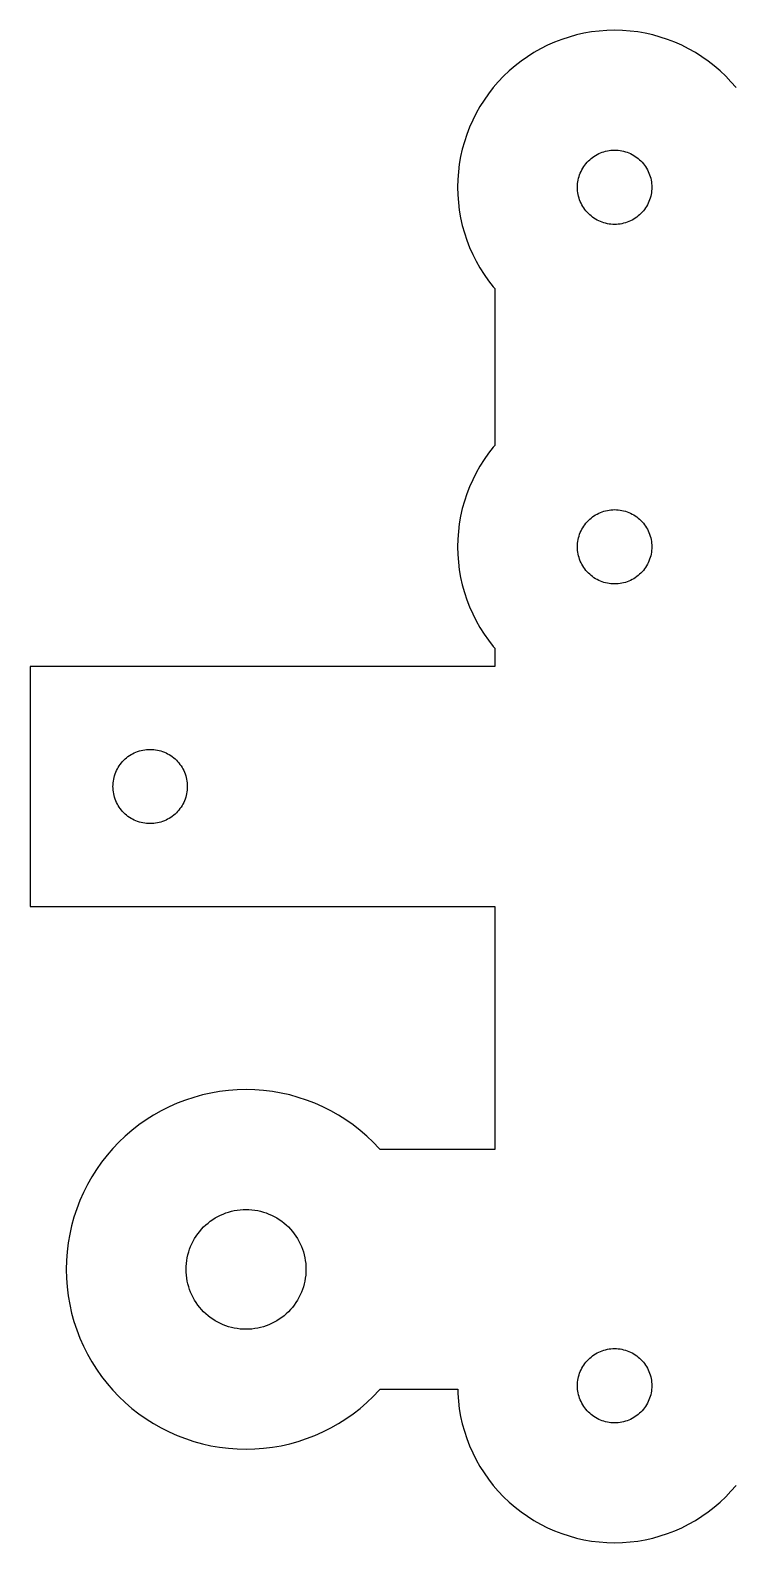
# Model space of a CAD drawing. Header units: metres. Extents: x -35.4 to 33.9, y -31.6 to 31.6.
# Drawn here: x -35.4 to -6.1, y -31.6 to 31.6 of the extents above; entities that cross this region are included whole.
import ezdxf

# ---------------------------------------------------------------- set-up
doc = ezdxf.new("R2010")
doc.units = ezdxf.units.M

msp = doc.modelspace()

# ---------------------------------------------------------------- linework, layer by layer
for p, q in [((-11, 31.55), (-11.3214, 31.5421)), ((-10.6786, 31.5421), (-11, 31.55)), ((-13.8005, 30.9211), (-14.0876, 30.7766)), ((-13.5066, 31.0514), (-13.8005, 30.9211)), ((-13.2066, 31.1671), (-13.5066, 31.0514)), ((-12.9014, 31.268), (-13.2066, 31.1671)), ((-12.5915, 31.3537), (-12.9014, 31.268)), ((-12.2778, 31.4241), (-12.5915, 31.3537)), ((-11.9611, 31.4791), (-12.2778, 31.4241)), ((-11.642, 31.5185), (-11.9611, 31.4791)), ((-11.3214, 31.5421), (-11.642, 31.5185)), ((-10.358, 31.5185), (-10.6786, 31.5421)), ((-10.0389, 31.4791), (-10.358, 31.5185)), ((-9.72216, 31.4241), (-10.0389, 31.4791)), ((-9.40848, 31.3537), (-9.72216, 31.4241)), ((-9.09863, 31.268), (-9.40848, 31.3537)), ((-8.79337, 31.1671), (-9.09863, 31.268)), ((-8.49342, 31.0514), (-8.79337, 31.1671)), ((-8.19951, 30.9211), (-8.49342, 31.0514)), ((-7.91235, 30.7766), (-8.19951, 30.9211)), ((-14.639, 30.4461), (-14.9018, 30.261)), ((-14.3674, 30.6181), (-14.639, 30.4461)), ((-14.0876, 30.7766), (-14.3674, 30.6181)), ((-7.63263, 30.6181), (-7.91235, 30.7766)), ((-7.36101, 30.4461), (-7.63263, 30.6181)), ((-7.09817, 30.261), (-7.36101, 30.4461)), ((-15.3987, 29.8532), (-15.6315, 29.6315)), ((-15.1553, 30.0632), (-15.3987, 29.8532)), ((-14.9018, 30.261), (-15.1553, 30.0632)), ((-6.84472, 30.0632), (-7.09817, 30.261)), ((-6.60129, 29.8532), (-6.84472, 30.0632)), ((-6.36845, 29.6315), (-6.60129, 29.8532)), ((-16.0632, 29.1553), (-16.261, 28.9018)), ((-15.8532, 29.3987), (-16.0632, 29.1553)), ((-15.6315, 29.6315), (-15.8532, 29.3987)), ((-6.14677, 29.3987), (-6.36845, 29.6315)), ((-5.93678, 29.1553), (-6.14677, 29.3987)), ((-16.4461, 28.639), (-16.6181, 28.3674)), ((-16.261, 28.9018), (-16.4461, 28.639)), ((-16.9211, 27.8005), (-17.0514, 27.5066)), ((-16.7766, 28.0876), (-16.9211, 27.8005)), ((-16.6181, 28.3674), (-16.7766, 28.0876)), ((-17.1671, 27.2066), (-17.268, 26.9014)), ((-17.0514, 27.5066), (-17.1671, 27.2066)), ((-17.3537, 26.5915), (-17.4241, 26.2778)), ((-17.268, 26.9014), (-17.3537, 26.5915)), ((-11.4499, 26.4833), (-11.3766, 26.5035)), ((-11.3766, 26.5035), (-11.3024, 26.5202)), ((-11.3024, 26.5202), (-11.2274, 26.5332)), ((-11.2274, 26.5332), (-11.1519, 26.5425)), ((-11.1519, 26.5425), (-11.0761, 26.5481)), ((-11.0761, 26.5481), (-11, 26.55)), ((-11, 26.55), (-10.9239, 26.5481)), ((-10.9239, 26.5481), (-10.8481, 26.5425)), ((-10.8481, 26.5425), (-10.7726, 26.5332)), ((-10.7726, 26.5332), (-10.6976, 26.5202)), ((-10.6976, 26.5202), (-10.6234, 26.5035)), ((-10.6234, 26.5035), (-10.5501, 26.4833)), ((-17.4791, 25.9611), (-17.5185, 25.642)), ((-17.4241, 26.2778), (-17.4791, 25.9611)), ((-12.2888, 25.8611), (-12.245, 25.9233)), ((-12.245, 25.9233), (-12.1982, 25.9833)), ((-12.1982, 25.9833), (-12.1485, 26.0409)), ((-12.1485, 26.0409), (-12.096, 26.096)), ((-12.096, 26.096), (-12.0409, 26.1485)), ((-12.0409, 26.1485), (-11.9833, 26.1982)), ((-11.9833, 26.1982), (-11.9233, 26.245)), ((-11.9233, 26.245), (-11.8611, 26.2888)), ((-11.8611, 26.2888), (-11.7969, 26.3295)), ((-11.7969, 26.3295), (-11.7307, 26.367)), ((-11.7307, 26.367), (-11.6627, 26.4012)), ((-11.6627, 26.4012), (-11.5932, 26.432)), ((-11.5932, 26.432), (-11.5222, 26.4594)), ((-11.5222, 26.4594), (-11.4499, 26.4833)), ((-10.5501, 26.4833), (-10.4778, 26.4594)), ((-10.4778, 26.4594), (-10.4068, 26.432)), ((-10.4068, 26.432), (-10.3373, 26.4012)), ((-10.3373, 26.4012), (-10.2693, 26.367)), ((-10.2693, 26.367), (-10.2031, 26.3295)), ((-10.2031, 26.3295), (-10.1389, 26.2888)), ((-10.1389, 26.2888), (-10.0767, 26.245)), ((-10.0767, 26.245), (-10.0167, 26.1982)), ((-10.0167, 26.1982), (-9.95908, 26.1485)), ((-9.95908, 26.1485), (-9.90398, 26.096)), ((-9.90398, 26.096), (-9.85153, 26.0409)), ((-9.85153, 26.0409), (-9.80183, 25.9833)), ((-9.80183, 25.9833), (-9.75503, 25.9233)), ((-9.75503, 25.9233), (-9.71122, 25.8611)), ((-17.5421, 25.3214), (-17.55, 25)), ((-17.5185, 25.642), (-17.5421, 25.3214)), ((-12.5332, 25.2274), (-12.5202, 25.3024)), ((-12.5202, 25.3024), (-12.5035, 25.3766)), ((-12.5035, 25.3766), (-12.4833, 25.4499)), ((-12.4833, 25.4499), (-12.4594, 25.5222)), ((-12.4594, 25.5222), (-12.432, 25.5932)), ((-12.432, 25.5932), (-12.4012, 25.6627)), ((-12.4012, 25.6627), (-12.367, 25.7307)), ((-12.367, 25.7307), (-12.3295, 25.7969)), ((-12.3295, 25.7969), (-12.2888, 25.8611)), ((-9.71122, 25.8611), (-9.67052, 25.7969)), ((-9.67052, 25.7969), (-9.63302, 25.7307)), ((-9.63302, 25.7307), (-9.59882, 25.6627)), ((-9.59882, 25.6627), (-9.56799, 25.5932)), ((-9.56799, 25.5932), (-9.54061, 25.5222)), ((-9.54061, 25.5222), (-9.51674, 25.4499)), ((-9.51674, 25.4499), (-9.49645, 25.3766)), ((-9.49645, 25.3766), (-9.47978, 25.3024)), ((-9.47978, 25.3024), (-9.46678, 25.2274)), ((-17.55, 25), (-17.5421, 24.6786)), ((-17.5421, 24.6786), (-17.5185, 24.358)), ((-12.55, 25), (-12.5481, 25.0761)), ((-12.5481, 24.9239), (-12.55, 25)), ((-12.5481, 25.0761), (-12.5425, 25.1519)), ((-12.5425, 24.8481), (-12.5481, 24.9239)), ((-12.5425, 25.1519), (-12.5332, 25.2274)), ((-12.5332, 24.7726), (-12.5425, 24.8481)), ((-12.5202, 24.6976), (-12.5332, 24.7726)), ((-12.5035, 24.6234), (-12.5202, 24.6976)), ((-12.4833, 24.5501), (-12.5035, 24.6234)), ((-9.49645, 24.6234), (-9.51674, 24.5501)), ((-9.47978, 24.6976), (-9.49645, 24.6234)), ((-9.46678, 24.7726), (-9.47978, 24.6976)), ((-9.46678, 25.2274), (-9.45746, 25.1519)), ((-9.45746, 24.8481), (-9.46678, 24.7726)), ((-9.45746, 25.1519), (-9.45187, 25.0761)), ((-9.45187, 24.9239), (-9.45746, 24.8481)), ((-9.45187, 25.0761), (-9.45, 25)), ((-9.45, 25), (-9.45187, 24.9239)), ((-17.5185, 24.358), (-17.4791, 24.0389)), ((-17.4791, 24.0389), (-17.4241, 23.7222)), ((-12.4594, 24.4778), (-12.4833, 24.5501)), ((-12.432, 24.4068), (-12.4594, 24.4778)), ((-12.4012, 24.3373), (-12.432, 24.4068)), ((-12.367, 24.2693), (-12.4012, 24.3373)), ((-12.3295, 24.2031), (-12.367, 24.2693)), ((-12.2888, 24.1389), (-12.3295, 24.2031)), ((-12.245, 24.0767), (-12.2888, 24.1389)), ((-12.1982, 24.0167), (-12.245, 24.0767)), ((-12.1485, 23.9591), (-12.1982, 24.0167)), ((-9.80183, 24.0167), (-9.85153, 23.9591)), ((-9.75503, 24.0767), (-9.80183, 24.0167)), ((-9.71122, 24.1389), (-9.75503, 24.0767)), ((-9.67052, 24.2031), (-9.71122, 24.1389)), ((-9.63302, 24.2693), (-9.67052, 24.2031)), ((-9.59882, 24.3373), (-9.63302, 24.2693)), ((-9.56799, 24.4068), (-9.59882, 24.3373)), ((-9.54061, 24.4778), (-9.56799, 24.4068)), ((-9.51674, 24.5501), (-9.54061, 24.4778)), ((-17.4241, 23.7222), (-17.3537, 23.4085)), ((-17.3537, 23.4085), (-17.268, 23.0986)), ((-12.096, 23.904), (-12.1485, 23.9591)), ((-12.0409, 23.8515), (-12.096, 23.904)), ((-11.9833, 23.8018), (-12.0409, 23.8515)), ((-11.9233, 23.755), (-11.9833, 23.8018)), ((-11.8611, 23.7112), (-11.9233, 23.755)), ((-11.7969, 23.6705), (-11.8611, 23.7112)), ((-11.7307, 23.633), (-11.7969, 23.6705)), ((-11.6627, 23.5988), (-11.7307, 23.633)), ((-11.5932, 23.568), (-11.6627, 23.5988)), ((-11.5222, 23.5406), (-11.5932, 23.568)), ((-11.4499, 23.5167), (-11.5222, 23.5406)), ((-11.3766, 23.4965), (-11.4499, 23.5167)), ((-11.3024, 23.4798), (-11.3766, 23.4965)), ((-11.2274, 23.4668), (-11.3024, 23.4798)), ((-11.1519, 23.4575), (-11.2274, 23.4668)), ((-11.0761, 23.4519), (-11.1519, 23.4575)), ((-11, 23.45), (-11.0761, 23.4519)), ((-10.9239, 23.4519), (-11, 23.45)), ((-10.8481, 23.4575), (-10.9239, 23.4519)), ((-10.7726, 23.4668), (-10.8481, 23.4575)), ((-10.6976, 23.4798), (-10.7726, 23.4668)), ((-10.6234, 23.4965), (-10.6976, 23.4798)), ((-10.5501, 23.5167), (-10.6234, 23.4965)), ((-10.4778, 23.5406), (-10.5501, 23.5167)), ((-10.4068, 23.568), (-10.4778, 23.5406)), ((-10.3373, 23.5988), (-10.4068, 23.568)), ((-10.2693, 23.633), (-10.3373, 23.5988)), ((-10.2031, 23.6705), (-10.2693, 23.633)), ((-10.1389, 23.7112), (-10.2031, 23.6705)), ((-10.0767, 23.755), (-10.1389, 23.7112)), ((-10.0167, 23.8018), (-10.0767, 23.755)), ((-9.95908, 23.8515), (-10.0167, 23.8018)), ((-9.90398, 23.904), (-9.95908, 23.8515)), ((-9.85153, 23.9591), (-9.90398, 23.904)), ((-17.268, 23.0986), (-17.1671, 22.7934)), ((-17.1671, 22.7934), (-17.0514, 22.4934)), ((-17.0514, 22.4934), (-16.9211, 22.1995)), ((-16.9211, 22.1995), (-16.7766, 21.9124)), ((-16.7766, 21.9124), (-16.6181, 21.6326)), ((-16.6181, 21.6326), (-16.4461, 21.361)), ((-16.4461, 21.361), (-16.261, 21.0982)), ((-16.261, 21.0982), (-16.0632, 20.8447)), ((-16.0632, 20.8447), (-16, 20.7714)), ((-16, 20.7714), (-16, 14.2286)), ((-16.261, 13.9018), (-16.4461, 13.639)), ((-16.0632, 14.1553), (-16.261, 13.9018)), ((-16, 14.2286), (-16.0632, 14.1553)), ((-16.6181, 13.3674), (-16.7766, 13.0876)), ((-16.4461, 13.639), (-16.6181, 13.3674)), ((-16.9211, 12.8005), (-17.0514, 12.5066)), ((-16.7766, 13.0876), (-16.9211, 12.8005)), ((-17.1671, 12.2066), (-17.268, 11.9014)), ((-17.0514, 12.5066), (-17.1671, 12.2066)), ((-17.3537, 11.5915), (-17.4241, 11.2778)), ((-17.268, 11.9014), (-17.3537, 11.5915)), ((-11.7969, 11.3295), (-11.7307, 11.367)), ((-11.7307, 11.367), (-11.6627, 11.4012)), ((-11.6627, 11.4012), (-11.5932, 11.432)), ((-11.5932, 11.432), (-11.5222, 11.4594)), ((-11.5222, 11.4594), (-11.4499, 11.4833)), ((-11.4499, 11.4833), (-11.3766, 11.5035)), ((-11.3766, 11.5035), (-11.3024, 11.5202)), ((-11.3024, 11.5202), (-11.2274, 11.5332)), ((-11.2274, 11.5332), (-11.1519, 11.5425)), ((-11.1519, 11.5425), (-11.0761, 11.5481)), ((-11.0761, 11.5481), (-11, 11.55)), ((-11, 11.55), (-10.9239, 11.5481)), ((-10.9239, 11.5481), (-10.8481, 11.5425)), ((-10.8481, 11.5425), (-10.7726, 11.5332)), ((-10.7726, 11.5332), (-10.6976, 11.5202)), ((-10.6976, 11.5202), (-10.6234, 11.5035)), ((-10.6234, 11.5035), (-10.5501, 11.4833)), ((-10.5501, 11.4833), (-10.4778, 11.4594)), ((-10.4778, 11.4594), (-10.4068, 11.432)), ((-10.4068, 11.432), (-10.3373, 11.4012)), ((-10.3373, 11.4012), (-10.2693, 11.367)), ((-10.2693, 11.367), (-10.2031, 11.3295)), ((-17.4791, 10.9611), (-17.5185, 10.642)), ((-17.4241, 11.2778), (-17.4791, 10.9611)), ((-12.4012, 10.6627), (-12.367, 10.7307)), ((-12.367, 10.7307), (-12.3295, 10.7969)), ((-12.3295, 10.7969), (-12.2888, 10.8611)), ((-12.2888, 10.8611), (-12.245, 10.9233)), ((-12.245, 10.9233), (-12.1982, 10.9833)), ((-12.1982, 10.9833), (-12.1485, 11.0409)), ((-12.1485, 11.0409), (-12.096, 11.096)), ((-12.096, 11.096), (-12.0409, 11.1485)), ((-12.0409, 11.1485), (-11.9833, 11.1982)), ((-11.9833, 11.1982), (-11.9233, 11.245)), ((-11.9233, 11.245), (-11.8611, 11.2888)), ((-11.8611, 11.2888), (-11.7969, 11.3295)), ((-10.2031, 11.3295), (-10.1389, 11.2888)), ((-10.1389, 11.2888), (-10.0767, 11.245)), ((-10.0767, 11.245), (-10.0167, 11.1982)), ((-10.0167, 11.1982), (-9.95908, 11.1485)), ((-9.95908, 11.1485), (-9.90398, 11.096)), ((-9.90398, 11.096), (-9.85153, 11.0409)), ((-9.85153, 11.0409), (-9.80183, 10.9833)), ((-9.80183, 10.9833), (-9.75503, 10.9233)), ((-9.75503, 10.9233), (-9.71122, 10.8611)), ((-9.71122, 10.8611), (-9.67052, 10.7969)), ((-9.67052, 10.7969), (-9.63302, 10.7307)), ((-9.63302, 10.7307), (-9.59882, 10.6627)), ((-17.5421, 10.3214), (-17.55, 10)), ((-17.5185, 10.642), (-17.5421, 10.3214)), ((-12.5481, 10.0761), (-12.5425, 10.1519)), ((-12.5425, 10.1519), (-12.5332, 10.2274)), ((-12.5332, 10.2274), (-12.5202, 10.3024)), ((-12.5202, 10.3024), (-12.5035, 10.3766)), ((-12.5035, 10.3766), (-12.4833, 10.4499)), ((-12.4833, 10.4499), (-12.4594, 10.5222)), ((-12.4594, 10.5222), (-12.432, 10.5932)), ((-12.432, 10.5932), (-12.4012, 10.6627)), ((-9.59882, 10.6627), (-9.56799, 10.5932)), ((-9.56799, 10.5932), (-9.54061, 10.5222)), ((-9.54061, 10.5222), (-9.51674, 10.4499)), ((-9.51674, 10.4499), (-9.49645, 10.3766)), ((-9.49645, 10.3766), (-9.47978, 10.3024)), ((-9.47978, 10.3024), (-9.46678, 10.2274)), ((-9.46678, 10.2274), (-9.45746, 10.1519)), ((-9.45746, 10.1519), (-9.45187, 10.0761)), ((-17.55, 10), (-17.5421, 9.67861)), ((-17.5421, 9.67861), (-17.5185, 9.35799)), ((-12.55, 10), (-12.5481, 10.0761)), ((-12.5481, 9.92394), (-12.55, 10)), ((-12.5425, 9.84807), (-12.5481, 9.92394)), ((-12.5332, 9.77257), (-12.5425, 9.84807)), ((-12.5202, 9.69761), (-12.5332, 9.77257)), ((-12.5035, 9.62338), (-12.5202, 9.69761)), ((-12.4833, 9.55006), (-12.5035, 9.62338)), ((-12.4594, 9.47782), (-12.4833, 9.55006)), ((-12.432, 9.40684), (-12.4594, 9.47782)), ((-9.54061, 9.47782), (-9.56799, 9.40684)), ((-9.51674, 9.55006), (-9.54061, 9.47782)), ((-9.49645, 9.62338), (-9.51674, 9.55006)), ((-9.47978, 9.69761), (-9.49645, 9.62338)), ((-9.46678, 9.77257), (-9.47978, 9.69761)), ((-9.45746, 9.84807), (-9.46678, 9.77257)), ((-9.45187, 9.92394), (-9.45746, 9.84807)), ((-9.45187, 10.0761), (-9.45, 10)), ((-9.45, 10), (-9.45187, 9.92394)), ((-17.5185, 9.35799), (-17.4791, 9.03891)), ((-17.4791, 9.03891), (-17.4241, 8.72216)), ((-12.4012, 9.33729), (-12.432, 9.40684)), ((-12.367, 9.26933), (-12.4012, 9.33729)), ((-12.3295, 9.20314), (-12.367, 9.26933)), ((-12.2888, 9.13887), (-12.3295, 9.20314)), ((-12.245, 9.07667), (-12.2888, 9.13887)), ((-12.1982, 9.01669), (-12.245, 9.07667)), ((-12.1485, 8.95908), (-12.1982, 9.01669)), ((-12.096, 8.90398), (-12.1485, 8.95908)), ((-12.0409, 8.85153), (-12.096, 8.90398)), ((-11.9833, 8.80183), (-12.0409, 8.85153)), ((-9.95908, 8.85153), (-10.0167, 8.80183)), ((-9.90398, 8.90398), (-9.95908, 8.85153)), ((-9.85153, 8.95908), (-9.90398, 8.90398)), ((-9.80183, 9.01669), (-9.85153, 8.95908)), ((-9.75503, 9.07667), (-9.80183, 9.01669)), ((-9.71122, 9.13887), (-9.75503, 9.07667)), ((-9.67052, 9.20314), (-9.71122, 9.13887)), ((-9.63302, 9.26933), (-9.67052, 9.20314)), ((-9.59882, 9.33729), (-9.63302, 9.26933)), ((-9.56799, 9.40684), (-9.59882, 9.33729)), ((-17.4241, 8.72216), (-17.3537, 8.40848)), ((-17.3537, 8.40848), (-17.268, 8.09863)), ((-11.9233, 8.75503), (-11.9833, 8.80183)), ((-11.8611, 8.71122), (-11.9233, 8.75503)), ((-11.7969, 8.67052), (-11.8611, 8.71122)), ((-11.7307, 8.63302), (-11.7969, 8.67052)), ((-11.6627, 8.59882), (-11.7307, 8.63302)), ((-11.5932, 8.56799), (-11.6627, 8.59882)), ((-11.5222, 8.54061), (-11.5932, 8.56799)), ((-11.4499, 8.51674), (-11.5222, 8.54061)), ((-11.3766, 8.49645), (-11.4499, 8.51674)), ((-11.3024, 8.47978), (-11.3766, 8.49645)), ((-11.2274, 8.46678), (-11.3024, 8.47978)), ((-11.1519, 8.45746), (-11.2274, 8.46678)), ((-11.0761, 8.45187), (-11.1519, 8.45746)), ((-11, 8.45), (-11.0761, 8.45187)), ((-10.9239, 8.45187), (-11, 8.45)), ((-10.8481, 8.45746), (-10.9239, 8.45187)), ((-10.7726, 8.46678), (-10.8481, 8.45746)), ((-10.6976, 8.47978), (-10.7726, 8.46678)), ((-10.6234, 8.49645), (-10.6976, 8.47978)), ((-10.5501, 8.51674), (-10.6234, 8.49645)), ((-10.4778, 8.54061), (-10.5501, 8.51674)), ((-10.4068, 8.56799), (-10.4778, 8.54061)), ((-10.3373, 8.59882), (-10.4068, 8.56799)), ((-10.2693, 8.63302), (-10.3373, 8.59882)), ((-10.2031, 8.67052), (-10.2693, 8.63302)), ((-10.1389, 8.71122), (-10.2031, 8.67052)), ((-10.0767, 8.75503), (-10.1389, 8.71122)), ((-10.0167, 8.80183), (-10.0767, 8.75503)), ((-17.268, 8.09863), (-17.1671, 7.79337)), ((-17.1671, 7.79337), (-17.0514, 7.49342)), ((-17.0514, 7.49342), (-16.9211, 7.19951)), ((-16.9211, 7.19951), (-16.7766, 6.91235)), ((-16.7766, 6.91235), (-16.6181, 6.63263)), ((-16.6181, 6.63263), (-16.4461, 6.36101)), ((-16.4461, 6.36101), (-16.261, 6.09817)), ((-16.261, 6.09817), (-16.0632, 5.84472)), ((-16.0632, 5.84472), (-16, 5.77144)), ((-16, 5.77144), (-16, 5)), ((-16, 5), (-35.375, 5)), ((-35.375, 5), (-35.375, -5)), ((-31.2983, 1.24497), (-31.2361, 1.28878)), ((-31.2361, 1.28878), (-31.1719, 1.32948)), ((-31.1719, 1.32948), (-31.1057, 1.36698)), ((-31.1057, 1.36698), (-31.0377, 1.40118)), ((-31.0377, 1.40118), (-30.9682, 1.43201)), ((-30.9682, 1.43201), (-30.8972, 1.45939)), ((-30.8972, 1.45939), (-30.8249, 1.48326)), ((-30.8249, 1.48326), (-30.7516, 1.50355)), ((-30.7516, 1.50355), (-30.6774, 1.52022)), ((-30.6774, 1.52022), (-30.6024, 1.53322)), ((-30.6024, 1.53322), (-30.5269, 1.54254)), ((-30.5269, 1.54254), (-30.4511, 1.54813)), ((-30.4511, 1.54813), (-30.375, 1.55)), ((-30.375, 1.55), (-30.2989, 1.54813)), ((-30.2989, 1.54813), (-30.2231, 1.54254)), ((-30.2231, 1.54254), (-30.1476, 1.53322)), ((-30.1476, 1.53322), (-30.0726, 1.52022)), ((-30.0726, 1.52022), (-29.9984, 1.50355)), ((-29.9984, 1.50355), (-29.9251, 1.48326)), ((-29.9251, 1.48326), (-29.8528, 1.45939)), ((-29.8528, 1.45939), (-29.7818, 1.43201)), ((-29.7818, 1.43201), (-29.7123, 1.40118)), ((-29.7123, 1.40118), (-29.6443, 1.36698)), ((-29.6443, 1.36698), (-29.5781, 1.32948)), ((-29.5781, 1.32948), (-29.5139, 1.28878)), ((-29.5139, 1.28878), (-29.4517, 1.24497)), ((-31.807, 0.593159), (-31.7762, 0.66271)), ((-31.7762, 0.66271), (-31.742, 0.730664)), ((-31.742, 0.730664), (-31.7045, 0.796859)), ((-31.7045, 0.796859), (-31.6638, 0.861134)), ((-31.6638, 0.861134), (-31.62, 0.923333)), ((-31.62, 0.923333), (-31.5732, 0.983309)), ((-31.5732, 0.983309), (-31.5235, 1.04092)), ((-31.5235, 1.04092), (-31.471, 1.09601)), ((-31.471, 1.09601), (-31.4159, 1.14847)), ((-31.4159, 1.14847), (-31.3583, 1.19817)), ((-31.3583, 1.19817), (-31.2983, 1.24497)), ((-29.4517, 1.24497), (-29.3917, 1.19817)), ((-29.3917, 1.19817), (-29.3341, 1.14847)), ((-29.3341, 1.14847), (-29.279, 1.09601)), ((-29.279, 1.09601), (-29.2265, 1.04092)), ((-29.2265, 1.04092), (-29.1768, 0.983309)), ((-29.1768, 0.983309), (-29.13, 0.923333)), ((-29.13, 0.923333), (-29.0862, 0.861134)), ((-29.0862, 0.861134), (-29.0455, 0.796859)), ((-29.0455, 0.796859), (-29.008, 0.730664)), ((-29.008, 0.730664), (-28.9738, 0.66271)), ((-28.9738, 0.66271), (-28.943, 0.593159)), ((-31.925, 0), (-31.9231, 0.076055)), ((-31.9231, -0.076055), (-31.925, 0)), ((-31.9231, 0.076055), (-31.9175, 0.151926)), ((-31.9175, 0.151926), (-31.9082, 0.227431)), ((-31.9082, 0.227431), (-31.8952, 0.302389)), ((-31.8952, 0.302389), (-31.8785, 0.376618)), ((-31.8785, 0.376618), (-31.8583, 0.449941)), ((-31.8583, 0.449941), (-31.8344, 0.522179)), ((-31.8344, 0.522179), (-31.807, 0.593159)), ((-28.943, 0.593159), (-28.9156, 0.522179)), ((-28.9156, 0.522179), (-28.8917, 0.449941)), ((-28.8917, 0.449941), (-28.8715, 0.376618)), ((-28.8715, 0.376618), (-28.8548, 0.302389)), ((-28.8548, 0.302389), (-28.8418, 0.227431)), ((-28.8418, 0.227431), (-28.8325, 0.151926)), ((-28.8325, 0.151926), (-28.8269, 0.076055)), ((-28.8269, 0.076055), (-28.825, 0)), ((-28.825, 0), (-28.8269, -0.076055)), ((-31.9175, -0.151926), (-31.9231, -0.076055)), ((-31.9082, -0.227431), (-31.9175, -0.151926)), ((-31.8952, -0.302389), (-31.9082, -0.227431)), ((-31.8785, -0.376618), (-31.8952, -0.302389)), ((-31.8583, -0.449941), (-31.8785, -0.376618)), ((-31.8344, -0.522179), (-31.8583, -0.449941)), ((-31.807, -0.593159), (-31.8344, -0.522179)), ((-31.7762, -0.66271), (-31.807, -0.593159)), ((-28.943, -0.593159), (-28.9738, -0.66271)), ((-28.9156, -0.522179), (-28.943, -0.593159)), ((-28.8917, -0.449941), (-28.9156, -0.522179)), ((-28.8715, -0.376618), (-28.8917, -0.449941)), ((-28.8548, -0.302389), (-28.8715, -0.376618)), ((-28.8418, -0.227431), (-28.8548, -0.302389)), ((-28.8325, -0.151926), (-28.8418, -0.227431)), ((-28.8269, -0.076055), (-28.8325, -0.151926)), ((-31.742, -0.730664), (-31.7762, -0.66271)), ((-31.7045, -0.796859), (-31.742, -0.730664)), ((-31.6638, -0.861134), (-31.7045, -0.796859)), ((-31.62, -0.923333), (-31.6638, -0.861134)), ((-31.5732, -0.983309), (-31.62, -0.923333)), ((-31.5235, -1.04092), (-31.5732, -0.983309)), ((-31.471, -1.09601), (-31.5235, -1.04092)), ((-31.4159, -1.14847), (-31.471, -1.09601)), ((-31.3583, -1.19817), (-31.4159, -1.14847)), ((-31.2983, -1.24497), (-31.3583, -1.19817)), ((-31.2361, -1.28878), (-31.2983, -1.24497)), ((-29.4517, -1.24497), (-29.5139, -1.28878)), ((-29.3917, -1.19817), (-29.4517, -1.24497)), ((-29.3341, -1.14847), (-29.3917, -1.19817)), ((-29.279, -1.09601), (-29.3341, -1.14847)), ((-29.2265, -1.04092), (-29.279, -1.09601)), ((-29.1768, -0.983309), (-29.2265, -1.04092)), ((-29.13, -0.923333), (-29.1768, -0.983309)), ((-29.0862, -0.861134), (-29.13, -0.923333)), ((-29.0455, -0.796859), (-29.0862, -0.861134)), ((-29.008, -0.730664), (-29.0455, -0.796859)), ((-28.9738, -0.66271), (-29.008, -0.730664)), ((-31.1719, -1.32948), (-31.2361, -1.28878)), ((-31.1057, -1.36698), (-31.1719, -1.32948)), ((-31.0377, -1.40118), (-31.1057, -1.36698)), ((-30.9682, -1.43201), (-31.0377, -1.40118)), ((-30.8972, -1.45939), (-30.9682, -1.43201)), ((-30.8249, -1.48326), (-30.8972, -1.45939)), ((-30.7516, -1.50355), (-30.8249, -1.48326)), ((-30.6774, -1.52022), (-30.7516, -1.50355)), ((-30.6024, -1.53322), (-30.6774, -1.52022)), ((-30.5269, -1.54254), (-30.6024, -1.53322)), ((-30.4511, -1.54813), (-30.5269, -1.54254)), ((-30.375, -1.55), (-30.4511, -1.54813)), ((-30.2989, -1.54813), (-30.375, -1.55)), ((-30.2231, -1.54254), (-30.2989, -1.54813)), ((-30.1476, -1.53322), (-30.2231, -1.54254)), ((-30.0726, -1.52022), (-30.1476, -1.53322)), ((-29.9984, -1.50355), (-30.0726, -1.52022)), ((-29.9251, -1.48326), (-29.9984, -1.50355)), ((-29.8528, -1.45939), (-29.9251, -1.48326)), ((-29.7818, -1.43201), (-29.8528, -1.45939)), ((-29.7123, -1.40118), (-29.7818, -1.43201)), ((-29.6443, -1.36698), (-29.7123, -1.40118)), ((-29.5781, -1.32948), (-29.6443, -1.36698)), ((-29.5139, -1.28878), (-29.5781, -1.32948)), ((-35.375, -5), (-16, -5)), ((-16, -5), (-16, -15.145)), ((-29.2451, -13.2159), (-29.5817, -13.3651)), ((-28.9017, -13.0834), (-29.2451, -13.2159)), ((-28.5521, -12.9679), (-28.9017, -13.0834)), ((-28.1974, -12.8698), (-28.5521, -12.9679)), ((-27.8382, -12.7891), (-28.1974, -12.8698)), ((-27.4755, -12.7262), (-27.8382, -12.7891)), ((-27.1101, -12.6811), (-27.4755, -12.7262)), ((-26.743, -12.654), (-27.1101, -12.6811)), ((-26.375, -12.645), (-26.743, -12.654)), ((-26.007, -12.654), (-26.375, -12.645)), ((-25.6399, -12.6811), (-26.007, -12.654)), ((-25.2745, -12.7262), (-25.6399, -12.6811)), ((-24.9118, -12.7891), (-25.2745, -12.7262)), ((-24.5526, -12.8698), (-24.9118, -12.7891)), ((-24.1979, -12.9679), (-24.5526, -12.8698)), ((-23.8483, -13.0834), (-24.1979, -12.9679)), ((-23.5049, -13.2159), (-23.8483, -13.0834)), ((-23.1683, -13.3651), (-23.5049, -13.2159)), ((-30.2308, -13.712), (-30.5418, -13.909)), ((-29.9105, -13.5306), (-30.2308, -13.712)), ((-29.5817, -13.3651), (-29.9105, -13.5306)), ((-22.8395, -13.5306), (-23.1683, -13.3651)), ((-22.5192, -13.712), (-22.8395, -13.5306)), ((-22.2082, -13.909), (-22.5192, -13.712)), ((-31.1329, -14.3474), (-31.4117, -14.5879)), ((-30.8427, -14.1209), (-31.1329, -14.3474)), ((-30.5418, -13.909), (-30.8427, -14.1209)), ((-21.9073, -14.1209), (-22.2082, -13.909)), ((-21.6171, -14.3474), (-21.9073, -14.1209)), ((-21.3383, -14.5879), (-21.6171, -14.3474)), ((-31.9321, -15.1083), (-32.1726, -15.387)), ((-31.6783, -14.8417), (-31.9321, -15.1083)), ((-31.4117, -14.5879), (-31.6783, -14.8417)), ((-21.0717, -14.8417), (-21.3383, -14.5879)), ((-20.8179, -15.1083), (-21.0717, -14.8417)), ((-20.7862, -15.145), (-20.8179, -15.1083)), ((-32.3991, -15.6773), (-32.611, -15.9782)), ((-32.1726, -15.387), (-32.3991, -15.6773)), ((-16, -15.145), (-20.7862, -15.145)), ((-32.808, -16.2892), (-32.9894, -16.6095)), ((-32.611, -15.9782), (-32.808, -16.2892)), ((-33.1549, -16.9383), (-33.3041, -17.2749)), ((-32.9894, -16.6095), (-33.1549, -16.9383)), ((-33.4366, -17.6183), (-33.5521, -17.9679)), ((-33.3041, -17.2749), (-33.4366, -17.6183)), ((-26.7418, -17.6721), (-26.62, -17.657)), ((-26.62, -17.657), (-26.4977, -17.648)), ((-26.4977, -17.648), (-26.375, -17.645)), ((-26.375, -17.645), (-26.2523, -17.648)), ((-26.2523, -17.648), (-26.13, -17.657)), ((-26.13, -17.657), (-26.0082, -17.6721)), ((-33.5521, -17.9679), (-33.6502, -18.3226)), ((-28.1428, -18.3772), (-28.0539, -18.2926)), ((-28.0539, -18.2926), (-27.961, -18.2125)), ((-27.961, -18.2125), (-27.8642, -18.137)), ((-27.8642, -18.137), (-27.7639, -18.0663)), ((-27.7639, -18.0663), (-27.6603, -18.0007)), ((-27.6603, -18.0007), (-27.5535, -17.9402)), ((-27.5535, -17.9402), (-27.4439, -17.885)), ((-27.4439, -17.885), (-27.3317, -17.8353)), ((-27.3317, -17.8353), (-27.2172, -17.7911)), ((-27.2172, -17.7911), (-27.1007, -17.7526)), ((-27.1007, -17.7526), (-26.9824, -17.7199)), ((-26.9824, -17.7199), (-26.8627, -17.693)), ((-26.8627, -17.693), (-26.7418, -17.6721)), ((-26.0082, -17.6721), (-25.8873, -17.693)), ((-25.8873, -17.693), (-25.7675, -17.7199)), ((-25.7675, -17.7199), (-25.6493, -17.7526)), ((-25.6493, -17.7526), (-25.5328, -17.7911)), ((-25.5328, -17.7911), (-25.4183, -17.8353)), ((-25.4183, -17.8353), (-25.3061, -17.885)), ((-25.3061, -17.885), (-25.1965, -17.9402)), ((-25.1965, -17.9402), (-25.0897, -18.0007)), ((-25.0897, -18.0007), (-24.9861, -18.0663)), ((-24.9861, -18.0663), (-24.8858, -18.137)), ((-24.8858, -18.137), (-24.789, -18.2125)), ((-24.789, -18.2125), (-24.6961, -18.2926)), ((-24.6961, -18.2926), (-24.6072, -18.3772)), ((-33.7309, -18.6818), (-33.7938, -19.0445)), ((-33.6502, -18.3226), (-33.7309, -18.6818)), ((-28.5798, -18.9665), (-28.5193, -18.8597)), ((-28.5193, -18.8597), (-28.4537, -18.7561)), ((-28.4537, -18.7561), (-28.383, -18.6558)), ((-28.383, -18.6558), (-28.3075, -18.559)), ((-28.3075, -18.559), (-28.2274, -18.4661)), ((-28.2274, -18.4661), (-28.1428, -18.3772)), ((-24.6072, -18.3772), (-24.5226, -18.4661)), ((-24.5226, -18.4661), (-24.4425, -18.559)), ((-24.4425, -18.559), (-24.367, -18.6558)), ((-24.367, -18.6558), (-24.2963, -18.7561)), ((-24.2963, -18.7561), (-24.2307, -18.8597)), ((-24.2307, -18.8597), (-24.1702, -18.9665)), ((-33.8389, -19.4099), (-33.866, -19.777)), ((-33.7938, -19.0445), (-33.8389, -19.4099)), ((-28.827, -19.6573), (-28.8001, -19.5375)), ((-28.8001, -19.5375), (-28.7674, -19.4193)), ((-28.7674, -19.4193), (-28.7289, -19.3028)), ((-28.7289, -19.3028), (-28.6847, -19.1883)), ((-28.6847, -19.1883), (-28.635, -19.0761)), ((-28.635, -19.0761), (-28.5798, -18.9665)), ((-24.1702, -18.9665), (-24.115, -19.0761)), ((-24.115, -19.0761), (-24.0653, -19.1883)), ((-24.0653, -19.1883), (-24.0211, -19.3028)), ((-24.0211, -19.3028), (-23.9826, -19.4193)), ((-23.9826, -19.4193), (-23.9499, -19.5375)), ((-23.9499, -19.5375), (-23.923, -19.6573)), ((-33.866, -19.777), (-33.875, -20.145)), ((-33.875, -20.145), (-33.866, -20.513)), ((-28.875, -20.145), (-28.872, -20.0223)), ((-28.872, -20.2677), (-28.875, -20.145)), ((-28.872, -20.0223), (-28.863, -19.9)), ((-28.863, -19.9), (-28.8479, -19.7782)), ((-28.8479, -19.7782), (-28.827, -19.6573)), ((-23.923, -19.6573), (-23.9021, -19.7782)), ((-23.9021, -19.7782), (-23.887, -19.9)), ((-23.887, -19.9), (-23.878, -20.0223)), ((-23.878, -20.0223), (-23.875, -20.145)), ((-23.875, -20.145), (-23.878, -20.2677)), ((-33.866, -20.513), (-33.8389, -20.8801)), ((-28.863, -20.39), (-28.872, -20.2677)), ((-28.8479, -20.5118), (-28.863, -20.39)), ((-28.827, -20.6327), (-28.8479, -20.5118)), ((-28.8001, -20.7524), (-28.827, -20.6327)), ((-28.7674, -20.8707), (-28.8001, -20.7524)), ((-23.9499, -20.7524), (-23.9826, -20.8707)), ((-23.923, -20.6327), (-23.9499, -20.7524)), ((-23.9021, -20.5118), (-23.923, -20.6327)), ((-23.887, -20.39), (-23.9021, -20.5118)), ((-23.878, -20.2677), (-23.887, -20.39)), ((-33.8389, -20.8801), (-33.7938, -21.2455)), ((-33.7938, -21.2455), (-33.7309, -21.6082)), ((-28.7289, -20.9872), (-28.7674, -20.8707)), ((-28.6847, -21.1017), (-28.7289, -20.9872)), ((-28.635, -21.2139), (-28.6847, -21.1017)), ((-28.5798, -21.3235), (-28.635, -21.2139)), ((-28.5193, -21.4303), (-28.5798, -21.3235)), ((-28.4537, -21.5339), (-28.5193, -21.4303)), ((-24.2307, -21.4303), (-24.2963, -21.5339)), ((-24.1702, -21.3235), (-24.2307, -21.4303)), ((-24.115, -21.2139), (-24.1702, -21.3235)), ((-24.0653, -21.1017), (-24.115, -21.2139)), ((-24.0211, -20.9872), (-24.0653, -21.1017)), ((-23.9826, -20.8707), (-24.0211, -20.9872)), ((-33.7309, -21.6082), (-33.6502, -21.9674)), ((-33.6502, -21.9674), (-33.5521, -22.3221)), ((-28.383, -21.6342), (-28.4537, -21.5339)), ((-28.3075, -21.731), (-28.383, -21.6342)), ((-28.2274, -21.8239), (-28.3075, -21.731)), ((-28.1428, -21.9128), (-28.2274, -21.8239)), ((-28.0539, -21.9974), (-28.1428, -21.9128)), ((-27.961, -22.0775), (-28.0539, -21.9974)), ((-27.8642, -22.153), (-27.961, -22.0775)), ((-24.789, -22.0775), (-24.8858, -22.153)), ((-24.6961, -21.9974), (-24.789, -22.0775)), ((-24.6072, -21.9128), (-24.6961, -21.9974)), ((-24.5226, -21.8239), (-24.6072, -21.9128)), ((-24.4425, -21.731), (-24.5226, -21.8239)), ((-24.367, -21.6342), (-24.4425, -21.731)), ((-24.2963, -21.5339), (-24.367, -21.6342)), ((-33.5521, -22.3221), (-33.4366, -22.6717)), ((-33.4366, -22.6717), (-33.3041, -23.0151)), ((-27.7639, -22.2237), (-27.8642, -22.153)), ((-27.6603, -22.2893), (-27.7639, -22.2237)), ((-27.5535, -22.3498), (-27.6603, -22.2893)), ((-27.4439, -22.405), (-27.5535, -22.3498)), ((-27.3317, -22.4547), (-27.4439, -22.405)), ((-27.2172, -22.4989), (-27.3317, -22.4547)), ((-27.1007, -22.5374), (-27.2172, -22.4989)), ((-26.9824, -22.5701), (-27.1007, -22.5374)), ((-26.8627, -22.597), (-26.9824, -22.5701)), ((-26.7418, -22.6179), (-26.8627, -22.597)), ((-26.62, -22.633), (-26.7418, -22.6179)), ((-26.4977, -22.642), (-26.62, -22.633)), ((-26.375, -22.645), (-26.4977, -22.642)), ((-26.2523, -22.642), (-26.375, -22.645)), ((-26.13, -22.633), (-26.2523, -22.642)), ((-26.0082, -22.6179), (-26.13, -22.633)), ((-25.8873, -22.597), (-26.0082, -22.6179)), ((-25.7675, -22.5701), (-25.8873, -22.597)), ((-25.6493, -22.5374), (-25.7675, -22.5701)), ((-25.5328, -22.4989), (-25.6493, -22.5374)), ((-25.4183, -22.4547), (-25.5328, -22.4989)), ((-25.3061, -22.405), (-25.4183, -22.4547)), ((-25.1965, -22.3498), (-25.3061, -22.405)), ((-25.0897, -22.2893), (-25.1965, -22.3498)), ((-24.9861, -22.2237), (-25.0897, -22.2893)), ((-24.8858, -22.153), (-24.9861, -22.2237)), ((-33.3041, -23.0151), (-33.1549, -23.3517)), ((-33.1549, -23.3517), (-32.9894, -23.6805)), ((-32.9894, -23.6805), (-32.808, -24.0008)), ((-12.1982, -24.0167), (-12.1485, -23.9591)), ((-12.1485, -23.9591), (-12.096, -23.904)), ((-12.096, -23.904), (-12.0409, -23.8515)), ((-12.0409, -23.8515), (-11.9833, -23.8018)), ((-11.9833, -23.8018), (-11.9233, -23.755)), ((-11.9233, -23.755), (-11.8611, -23.7112)), ((-11.8611, -23.7112), (-11.7969, -23.6705)), ((-11.7969, -23.6705), (-11.7307, -23.633)), ((-11.7307, -23.633), (-11.6627, -23.5988)), ((-11.6627, -23.5988), (-11.5932, -23.568)), ((-11.5932, -23.568), (-11.5222, -23.5406)), ((-11.5222, -23.5406), (-11.4499, -23.5167)), ((-11.4499, -23.5167), (-11.3766, -23.4965)), ((-11.3766, -23.4965), (-11.3024, -23.4798)), ((-11.3024, -23.4798), (-11.2274, -23.4668)), ((-11.2274, -23.4668), (-11.1519, -23.4575)), ((-11.1519, -23.4575), (-11.0761, -23.4519)), ((-11.0761, -23.4519), (-11, -23.45)), ((-11, -23.45), (-10.9239, -23.4519)), ((-10.9239, -23.4519), (-10.8481, -23.4575)), ((-10.8481, -23.4575), (-10.7726, -23.4668)), ((-10.7726, -23.4668), (-10.6976, -23.4798)), ((-10.6976, -23.4798), (-10.6234, -23.4965)), ((-10.6234, -23.4965), (-10.5501, -23.5167)), ((-10.5501, -23.5167), (-10.4778, -23.5406)), ((-10.4778, -23.5406), (-10.4068, -23.568)), ((-10.4068, -23.568), (-10.3373, -23.5988)), ((-10.3373, -23.5988), (-10.2693, -23.633)), ((-10.2693, -23.633), (-10.2031, -23.6705)), ((-10.2031, -23.6705), (-10.1389, -23.7112)), ((-10.1389, -23.7112), (-10.0767, -23.755)), ((-10.0767, -23.755), (-10.0167, -23.8018)), ((-10.0167, -23.8018), (-9.95908, -23.8515)), ((-9.95908, -23.8515), (-9.90398, -23.904)), ((-9.90398, -23.904), (-9.85153, -23.9591)), ((-9.85153, -23.9591), (-9.80183, -24.0167)), ((-32.808, -24.0008), (-32.611, -24.3118)), ((-32.611, -24.3118), (-32.3991, -24.6127)), ((-12.5035, -24.6234), (-12.4833, -24.5501)), ((-12.4833, -24.5501), (-12.4594, -24.4778)), ((-12.4594, -24.4778), (-12.432, -24.4068)), ((-12.432, -24.4068), (-12.4012, -24.3373)), ((-12.4012, -24.3373), (-12.367, -24.2693)), ((-12.367, -24.2693), (-12.3295, -24.2031)), ((-12.3295, -24.2031), (-12.2888, -24.1389)), ((-12.2888, -24.1389), (-12.245, -24.0767)), ((-12.245, -24.0767), (-12.1982, -24.0167)), ((-9.80183, -24.0167), (-9.75503, -24.0767)), ((-9.75503, -24.0767), (-9.71122, -24.1389)), ((-9.71122, -24.1389), (-9.67052, -24.2031)), ((-9.67052, -24.2031), (-9.63302, -24.2693)), ((-9.63302, -24.2693), (-9.59882, -24.3373)), ((-9.59882, -24.3373), (-9.56799, -24.4068)), ((-9.56799, -24.4068), (-9.54061, -24.4778)), ((-9.54061, -24.4778), (-9.51674, -24.5501)), ((-9.51674, -24.5501), (-9.49645, -24.6234)), ((-32.3991, -24.6127), (-32.1726, -24.9029)), ((-32.1726, -24.9029), (-31.9321, -25.1817)), ((-31.9321, -25.1817), (-31.6783, -25.4483)), ((-21.0717, -25.4483), (-20.8179, -25.1817)), ((-20.8179, -25.1817), (-20.7862, -25.145)), ((-20.7862, -25.145), (-17.5464, -25.145)), ((-17.5464, -25.145), (-17.5421, -25.3214)), ((-12.55, -25), (-12.5481, -24.9239)), ((-12.5481, -25.0761), (-12.55, -25)), ((-12.5481, -24.9239), (-12.5425, -24.8481)), ((-12.5425, -25.1519), (-12.5481, -25.0761)), ((-12.5425, -24.8481), (-12.5332, -24.7726)), ((-12.5332, -25.2274), (-12.5425, -25.1519)), ((-12.5332, -24.7726), (-12.5202, -24.6976)), ((-12.5202, -25.3024), (-12.5332, -25.2274)), ((-12.5202, -24.6976), (-12.5035, -24.6234)), ((-9.49645, -24.6234), (-9.47978, -24.6976)), ((-9.47978, -24.6976), (-9.46678, -24.7726)), ((-9.46678, -25.2274), (-9.47978, -25.3024)), ((-9.46678, -24.7726), (-9.45746, -24.8481)), ((-9.45746, -25.1519), (-9.46678, -25.2274)), ((-9.45746, -24.8481), (-9.45187, -24.9239)), ((-9.45187, -25.0761), (-9.45746, -25.1519)), ((-9.45187, -24.9239), (-9.45, -25)), ((-9.45, -25), (-9.45187, -25.0761)), ((-31.6783, -25.4483), (-31.4117, -25.7021)), ((-31.4117, -25.7021), (-31.1329, -25.9426)), ((-21.6171, -25.9426), (-21.3383, -25.7021)), ((-21.3383, -25.7021), (-21.0717, -25.4483)), ((-17.5421, -25.3214), (-17.5185, -25.642)), ((-17.5185, -25.642), (-17.4791, -25.9611)), ((-12.5035, -25.3766), (-12.5202, -25.3024)), ((-12.4833, -25.4499), (-12.5035, -25.3766)), ((-12.4594, -25.5222), (-12.4833, -25.4499)), ((-12.432, -25.5932), (-12.4594, -25.5222)), ((-12.4012, -25.6627), (-12.432, -25.5932)), ((-12.367, -25.7307), (-12.4012, -25.6627)), ((-12.3295, -25.7969), (-12.367, -25.7307)), ((-12.2888, -25.8611), (-12.3295, -25.7969)), ((-12.245, -25.9233), (-12.2888, -25.8611)), ((-9.71122, -25.8611), (-9.75503, -25.9233)), ((-9.67052, -25.7969), (-9.71122, -25.8611)), ((-9.63302, -25.7307), (-9.67052, -25.7969)), ((-9.59882, -25.6627), (-9.63302, -25.7307)), ((-9.56799, -25.5932), (-9.59882, -25.6627)), ((-9.54061, -25.5222), (-9.56799, -25.5932)), ((-9.51674, -25.4499), (-9.54061, -25.5222)), ((-9.49645, -25.3766), (-9.51674, -25.4499)), ((-9.47978, -25.3024), (-9.49645, -25.3766)), ((-31.1329, -25.9426), (-30.8427, -26.1691)), ((-30.8427, -26.1691), (-30.5418, -26.381)), ((-30.5418, -26.381), (-30.2308, -26.578)), ((-22.5192, -26.578), (-22.2082, -26.381)), ((-22.2082, -26.381), (-21.9073, -26.1691)), ((-21.9073, -26.1691), (-21.6171, -25.9426)), ((-17.4791, -25.9611), (-17.4241, -26.2778)), ((-17.4241, -26.2778), (-17.3537, -26.5915)), ((-12.1982, -25.9833), (-12.245, -25.9233)), ((-12.1485, -26.0409), (-12.1982, -25.9833)), ((-12.096, -26.096), (-12.1485, -26.0409)), ((-12.0409, -26.1485), (-12.096, -26.096)), ((-11.9833, -26.1982), (-12.0409, -26.1485)), ((-11.9233, -26.245), (-11.9833, -26.1982)), ((-11.8611, -26.2888), (-11.9233, -26.245)), ((-11.7969, -26.3295), (-11.8611, -26.2888)), ((-11.7307, -26.367), (-11.7969, -26.3295)), ((-11.6627, -26.4012), (-11.7307, -26.367)), ((-11.5932, -26.432), (-11.6627, -26.4012)), ((-11.5222, -26.4594), (-11.5932, -26.432)), ((-11.4499, -26.4833), (-11.5222, -26.4594)), ((-11.3766, -26.5035), (-11.4499, -26.4833)), ((-10.5501, -26.4833), (-10.6234, -26.5035)), ((-10.4778, -26.4594), (-10.5501, -26.4833)), ((-10.4068, -26.432), (-10.4778, -26.4594)), ((-10.3373, -26.4012), (-10.4068, -26.432)), ((-10.2693, -26.367), (-10.3373, -26.4012)), ((-10.2031, -26.3295), (-10.2693, -26.367)), ((-10.1389, -26.2888), (-10.2031, -26.3295)), ((-10.0767, -26.245), (-10.1389, -26.2888)), ((-10.0167, -26.1982), (-10.0767, -26.245)), ((-9.95908, -26.1485), (-10.0167, -26.1982)), ((-9.90398, -26.096), (-9.95908, -26.1485)), ((-9.85153, -26.0409), (-9.90398, -26.096)), ((-9.80183, -25.9833), (-9.85153, -26.0409)), ((-9.75503, -25.9233), (-9.80183, -25.9833)), ((-30.2308, -26.578), (-29.9105, -26.7594)), ((-29.9105, -26.7594), (-29.5817, -26.9249)), ((-29.5817, -26.9249), (-29.2451, -27.0741)), ((-29.2451, -27.0741), (-28.9017, -27.2066)), ((-23.8483, -27.2066), (-23.5049, -27.0741)), ((-23.5049, -27.0741), (-23.1683, -26.9249)), ((-23.1683, -26.9249), (-22.8395, -26.7594)), ((-22.8395, -26.7594), (-22.5192, -26.578)), ((-17.3537, -26.5915), (-17.268, -26.9014)), ((-17.268, -26.9014), (-17.1671, -27.2066)), ((-11.3024, -26.5202), (-11.3766, -26.5035)), ((-11.2274, -26.5332), (-11.3024, -26.5202)), ((-11.1519, -26.5425), (-11.2274, -26.5332)), ((-11.0761, -26.5481), (-11.1519, -26.5425)), ((-11, -26.55), (-11.0761, -26.5481)), ((-10.9239, -26.5481), (-11, -26.55)), ((-10.8481, -26.5425), (-10.9239, -26.5481)), ((-10.7726, -26.5332), (-10.8481, -26.5425)), ((-10.6976, -26.5202), (-10.7726, -26.5332)), ((-10.6234, -26.5035), (-10.6976, -26.5202)), ((-28.9017, -27.2066), (-28.5521, -27.3221)), ((-28.5521, -27.3221), (-28.1974, -27.4202)), ((-28.1974, -27.4202), (-27.8382, -27.5009)), ((-27.8382, -27.5009), (-27.4755, -27.5638)), ((-27.4755, -27.5638), (-27.1101, -27.6089)), ((-27.1101, -27.6089), (-26.743, -27.636)), ((-26.743, -27.636), (-26.375, -27.645)), ((-26.375, -27.645), (-26.007, -27.636)), ((-26.007, -27.636), (-25.6399, -27.6089)), ((-25.6399, -27.6089), (-25.2745, -27.5638)), ((-25.2745, -27.5638), (-24.9118, -27.5009)), ((-24.9118, -27.5009), (-24.5526, -27.4202)), ((-24.5526, -27.4202), (-24.1979, -27.3221)), ((-24.1979, -27.3221), (-23.8483, -27.2066)), ((-17.1671, -27.2066), (-17.0514, -27.5066)), ((-17.0514, -27.5066), (-16.9211, -27.8005)), ((-16.9211, -27.8005), (-16.7766, -28.0876)), ((-16.7766, -28.0876), (-16.6181, -28.3674)), ((-16.6181, -28.3674), (-16.4461, -28.639)), ((-16.4461, -28.639), (-16.261, -28.9018)), ((-16.261, -28.9018), (-16.0632, -29.1553)), ((-16.0632, -29.1553), (-15.8532, -29.3987)), ((-15.8532, -29.3987), (-15.6315, -29.6315)), ((-15.6315, -29.6315), (-15.3987, -29.8532)), ((-6.60129, -29.8532), (-6.36845, -29.6315)), ((-6.36845, -29.6315), (-6.14677, -29.3987)), ((-6.14677, -29.3987), (-5.93678, -29.1553)), ((-15.3987, -29.8532), (-15.1553, -30.0632)), ((-15.1553, -30.0632), (-14.9018, -30.261)), ((-14.9018, -30.261), (-14.639, -30.4461)), ((-7.36101, -30.4461), (-7.09817, -30.261)), ((-7.09817, -30.261), (-6.84472, -30.0632)), ((-6.84472, -30.0632), (-6.60129, -29.8532)), ((-14.639, -30.4461), (-14.3674, -30.6181)), ((-14.3674, -30.6181), (-14.0876, -30.7766)), ((-14.0876, -30.7766), (-13.8005, -30.9211)), ((-8.19951, -30.9211), (-7.91235, -30.7766)), ((-7.91235, -30.7766), (-7.63263, -30.6181)), ((-7.63263, -30.6181), (-7.36101, -30.4461)), ((-13.8005, -30.9211), (-13.5066, -31.0514)), ((-13.5066, -31.0514), (-13.2066, -31.1671)), ((-13.2066, -31.1671), (-12.9014, -31.268)), ((-12.9014, -31.268), (-12.5915, -31.3537)), ((-12.5915, -31.3537), (-12.2778, -31.4241)), ((-12.2778, -31.4241), (-11.9611, -31.4791)), ((-11.9611, -31.4791), (-11.642, -31.5185)), ((-11.642, -31.5185), (-11.3214, -31.5421)), ((-11.3214, -31.5421), (-11, -31.55)), ((-11, -31.55), (-10.6786, -31.5421)), ((-10.6786, -31.5421), (-10.358, -31.5185)), ((-10.358, -31.5185), (-10.0389, -31.4791)), ((-10.0389, -31.4791), (-9.72216, -31.4241)), ((-9.72216, -31.4241), (-9.40848, -31.3537)), ((-9.40848, -31.3537), (-9.09863, -31.268)), ((-9.09863, -31.268), (-8.79337, -31.1671)), ((-8.79337, -31.1671), (-8.49342, -31.0514)), ((-8.49342, -31.0514), (-8.19951, -30.9211))]:
    msp.add_line(p, q)

doc.saveas('drawing.dxf')
